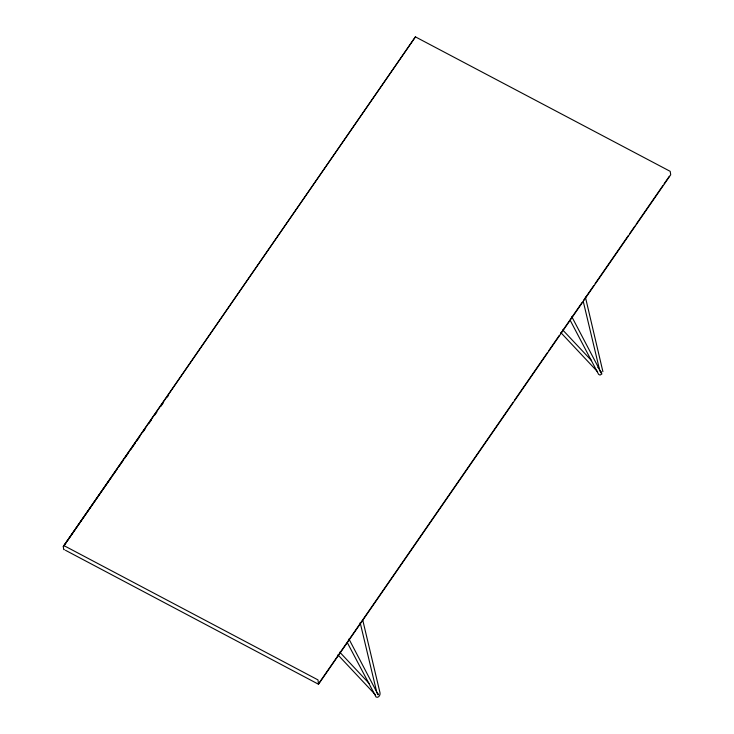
<?xml version="1.0" encoding="UTF-8"?>
<svg xmlns="http://www.w3.org/2000/svg" width="734" height="734" viewBox="0 0 734 734"><rect width="100%" height="100%" fill="white"/><g stroke="black" fill="none" stroke-linecap="round" stroke-linejoin="round"><path stroke-width="1.1" d="M65.491 550.289L318.51 684.244L317.987 679.904L64.069 545.674L63.289 546.472L63.711 549.573L64.482 549.748M64.069 545.674L415.536 36.7L63.289 546.472L111.696 476.944M318.4 683.978L513.084 402.324M514.387 400.443L547.592 352.403M548.894 350.513L559.308 335.447M560.611 333.557L582.099 302.472M583.402 300.591L593.815 285.517M595.118 283.636L628.332 235.596M629.634 233.715L634.837 226.173M636.139 224.292L662.839 185.674M664.142 183.784L669.353 176.252M318.51 684.244L670.711 174.793L670.197 171.343L415.673 37.003M112.999 475.072L116.926 469.43M118.89 466.613L123.468 460.034M124.78 458.154L128.698 452.52M130.661 449.703L135.239 443.125M136.552 441.244L139.818 436.546M143.093 431.849L145.057 429.032M148.974 423.399L151.599 419.637M154.865 414.939L156.828 412.123M160.755 406.48L163.37 402.727M167.297 397.085L168.6 395.213M601.155 373.349L601.614 372.817M601.972 373.89L600.045 375.074L598.614 374.377L570.355 320.611M562.657 329.887L591.595 360.669M597.843 367.321L599.412 368.991M560.877 332.649L597.604 371.771M339.75 652.159L369.523 683.849M337.906 654.838L375.56 694.97M601.293 372.092L599.632 370.074L583.255 301.417M378.469 694.456L376.808 692.437L360.165 622.671M600.118 371.331L601.045 372.487L571.758 316.629M377.294 693.694L378.221 694.85L348.934 638.993M347.558 643.094L376.047 697.025C378.634 698.309 380.597 694.841 379.973 692.639L362.779 620.248M585.402 297.096L602.908 371.652"/></g></svg>
